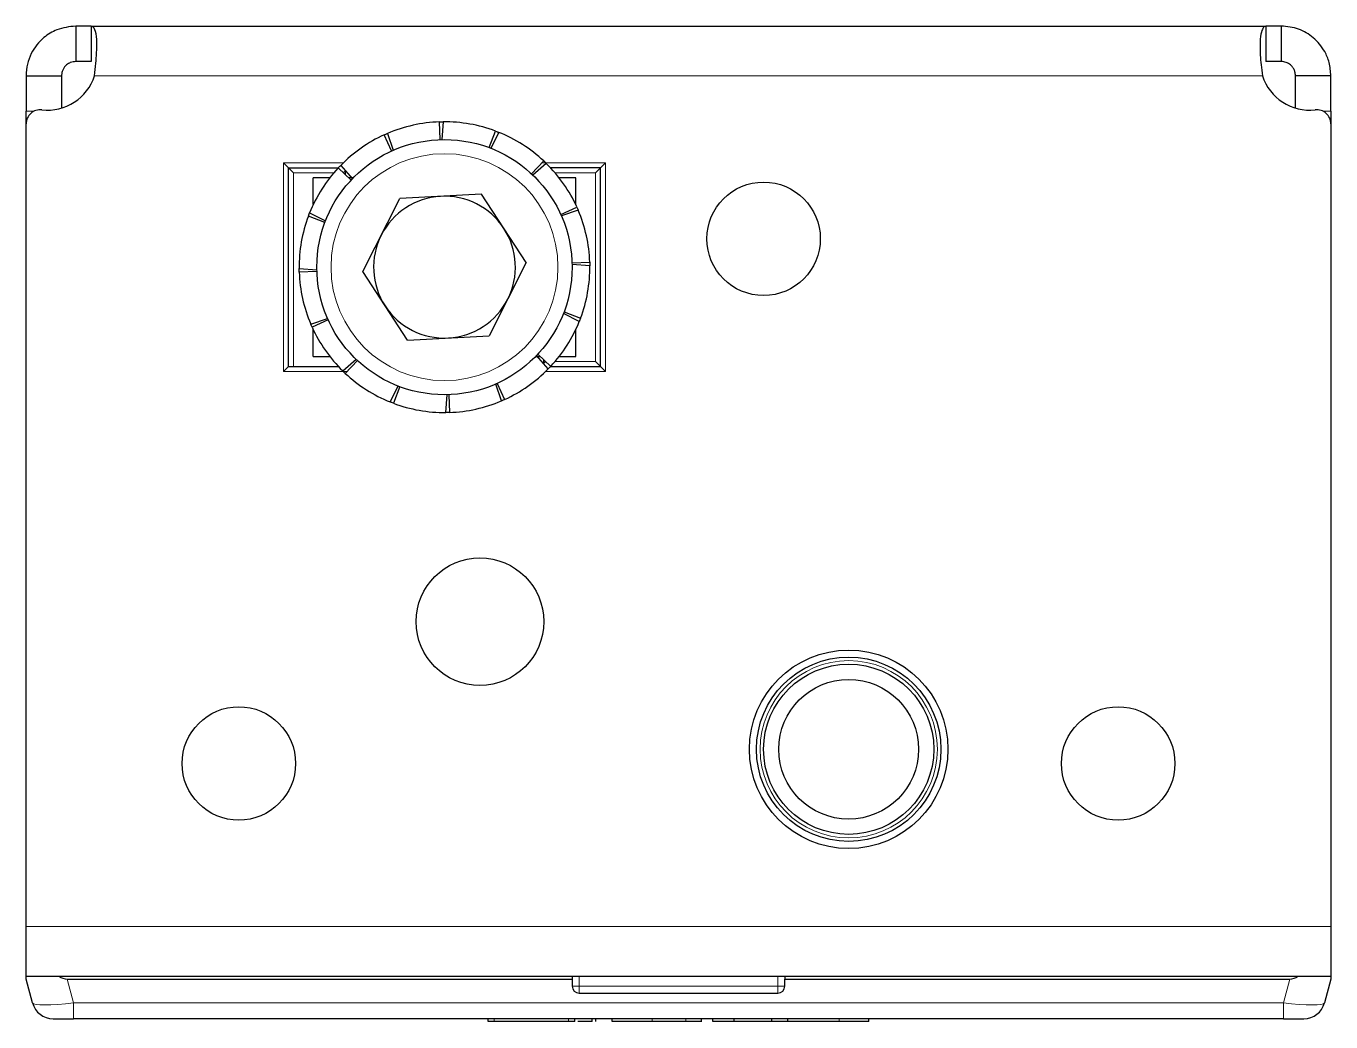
# Model space of a CAD drawing. Header units: millimetres. Extents: x 0 to 2052, y -357 to 593.
# Drawn here: x 571.4 to 663.4, y -356.9 to -286.7 of the extents above; entities that cross this region are included whole.
import ezdxf

# ---------------------------------------------------------------- set-up
doc = ezdxf.new("R2010")
doc.units = ezdxf.units.MM

msp = doc.modelspace()

# ---------------------------------------------------------------- linework, layer by layer
at = {"color": 7, "linetype": 'Continuous', "lineweight": 25}
for p, q in [((574.886, -286.713), (574.886, -289.213)), ((575.973, -286.713), (574.886, -286.713)), ((575.973, -286.713), (658.799, -286.713)), ((575.973, -286.713), (575.973, -289.213)), ((658.799, -286.713), (658.799, -289.213)), ((659.886, -286.713), (658.799, -286.713)), ((659.886, -286.713), (659.886, -289.213)), ((575.973, -289.213), (574.886, -289.213)), ((659.886, -289.213), (658.799, -289.213)), ((571.386, -290.213), (573.886, -290.213)), ((571.386, -290.213), (571.386, -292.716)), ((573.886, -290.213), (573.886, -292.496)), ((663.386, -290.213), (660.886, -290.213)), ((660.886, -292.496), (660.886, -290.213)), ((663.386, -292.716), (663.386, -290.213)), ((571.386, -293.614), (571.386, -292.716)), ((600.58, -294.718), (600.537, -293.469)), ((600.787, -293.464), (600.705, -294.715)), ((663.386, -292.716), (663.386, -293.614)), ((571.386, -350.213), (571.386, -293.614)), ((597.161, -295.52), (596.643, -294.382)), ((596.872, -294.282), (597.275, -295.469)), ((604.045, -295.286), (604.484, -294.115)), ((604.717, -294.206), (604.162, -295.331)), ((663.386, -293.614), (663.386, -350.213)), ((607.03, -297.136), (607.883, -296.223)), ((589.536, -296.363), (589.886, -296.713)), ((589.886, -310.713), (589.886, -296.713)), ((589.886, -296.713), (593.398, -296.713)), ((589.886, -296.713), (590.236, -297.063)), ((594.309, -297.569), (593.396, -296.716)), ((593.568, -296.536), (594.395, -297.478)), ((593.886, -296.963), (593.886, -297.174)), ((608.063, -296.395), (607.121, -297.223)), ((611.886, -296.713), (608.373, -296.713)), ((611.536, -297.063), (611.886, -296.713)), ((611.886, -296.713), (612.236, -296.363)), ((611.886, -310.713), (611.886, -296.713)), ((592.801, -297.413), (591.636, -297.413)), ((591.636, -299.297), (591.636, -297.413)), ((594.459, -297.413), (594.142, -297.413)), ((610.136, -297.413), (608.971, -297.413)), ((610.136, -299.297), (610.136, -297.413)), ((595.121, -304.03), (597.729, -298.879)), ((603.494, -298.562), (597.729, -298.879)), ((606.651, -303.396), (603.494, -298.562)), ((591.379, -299.882), (592.503, -300.437)), ((609.079, -299.988), (610.217, -299.471)), ((610.317, -299.699), (609.13, -300.103)), ((592.459, -300.554), (591.288, -300.115)), ((606.651, -303.396), (604.043, -308.547)), ((609.881, -303.407), (611.13, -303.364)), ((611.135, -303.614), (609.884, -303.532)), ((590.636, -303.812), (591.888, -303.894)), ((591.891, -304.019), (590.642, -304.062)), ((598.278, -308.864), (595.121, -304.03)), ((610.393, -307.544), (609.268, -306.989)), ((609.313, -306.872), (610.484, -307.311)), ((591.455, -307.727), (592.642, -307.324)), ((592.693, -307.438), (591.555, -307.956)), ((591.636, -310.013), (591.636, -308.129)), ((610.136, -310.013), (610.136, -308.129)), ((598.278, -308.864), (604.043, -308.547)), ((591.636, -310.013), (592.801, -310.013)), ((607.313, -310.013), (607.63, -310.013)), ((608.204, -310.89), (607.376, -309.948)), ((607.463, -309.857), (608.376, -310.71)), ((608.971, -310.013), (610.136, -310.013)), ((589.536, -311.063), (589.886, -310.713)), ((589.886, -310.713), (593.398, -310.713)), ((593.709, -311.031), (594.651, -310.204)), ((594.742, -310.29), (593.889, -311.203)), ((607.886, -310.463), (607.886, -310.252)), ((608.373, -310.713), (611.886, -310.713)), ((611.536, -310.363), (611.886, -310.713)), ((611.886, -310.713), (612.236, -311.063)), ((597.055, -313.22), (597.61, -312.096)), ((597.727, -312.14), (597.288, -313.311)), ((600.985, -313.963), (601.067, -312.711)), ((601.192, -312.708), (601.235, -313.957)), ((604.9, -313.144), (604.496, -311.957)), ((604.611, -311.906), (605.128, -313.044)), ((571.386, -353.713), (571.386, -350.213)), ((663.386, -350.213), (663.386, -353.713)), ((571.386, -353.913), (571.386, -353.713)), ((571.386, -353.713), (663.386, -353.713)), ((571.838, -355.601), (571.386, -353.913)), ((574.284, -353.913), (609.886, -353.913)), ((609.886, -353.713), (609.886, -353.913)), ((609.886, -353.913), (609.886, -354.413)), ((624.886, -353.713), (624.886, -353.913)), ((624.886, -354.413), (624.886, -353.913)), ((624.886, -353.913), (660.488, -353.913)), ((663.386, -353.913), (662.934, -355.601)), ((663.386, -353.713), (663.386, -353.913)), ((610.386, -354.913), (624.386, -354.913)), ((573.287, -356.713), (574.736, -356.713)), ((660.036, -356.713), (574.736, -356.713)), ((603.958, -356.913), (603.958, -356.713)), ((609.638, -356.913), (604.393, -356.913)), ((610.072, -356.913), (610.072, -356.713)), ((611.309, -356.913), (611.309, -356.713)), ((611.561, -356.913), (611.561, -356.713)), ((612.704, -356.913), (612.704, -356.713)), ((615.532, -356.913), (612.704, -356.913)), ((619, -356.938), (619, -356.713)), ((619.812, -356.913), (619.812, -356.713)), ((621.3, -356.913), (619.812, -356.913)), ((621.3, -356.913), (621.3, -356.713)), ((623.967, -356.913), (621.3, -356.913)), ((623.967, -356.913), (623.967, -356.713)), ((625.099, -356.913), (623.967, -356.913)), ((625.099, -356.913), (625.099, -356.713)), ((625.158, -356.913), (625.099, -356.913)), ((630.813, -356.913), (630.813, -356.713)), ((660.036, -356.713), (661.485, -356.713))]:
    msp.add_line(p, q, dxfattribs=at)
at = {"color": 8, "linetype": 'Continuous', "lineweight": 18}
for p, q in [((576.218, -290.213), (658.554, -290.213)), ((571.386, -292.716), (571.945, -292.716)), ((662.827, -292.716), (663.386, -292.716)), ((589.536, -296.363), (593.742, -296.363)), ((589.536, -311.063), (589.536, -296.363)), ((593.086, -297.063), (590.236, -297.063)), ((590.236, -297.063), (590.236, -310.713)), ((607.752, -296.363), (612.236, -296.363)), ((611.536, -297.063), (608.686, -297.063)), ((611.536, -310.363), (611.536, -297.063)), ((612.236, -296.363), (612.236, -311.063)), ((608.686, -310.363), (611.536, -310.363)), ((594.02, -311.063), (589.536, -311.063)), ((612.236, -311.063), (608.03, -311.063)), ((571.386, -350.213), (663.386, -350.213)), ((574.284, -353.913), (574.736, -355.601)), ((610.386, -353.713), (610.386, -354.413)), ((624.386, -354.413), (624.386, -353.713)), ((660.036, -355.601), (660.488, -353.913)), ((610.386, -354.413), (609.886, -354.413)), ((610.386, -354.413), (610.386, -354.913)), ((610.386, -354.413), (624.386, -354.413)), ((624.386, -354.413), (624.386, -354.913)), ((624.386, -354.413), (624.886, -354.413)), ((574.736, -355.601), (660.036, -355.601)), ((574.736, -355.601), (574.736, -356.713)), ((660.036, -356.713), (660.036, -355.601)), ((604.393, -356.913), (604.393, -356.713)), ((609.638, -356.913), (609.638, -356.713)), ((615.532, -356.913), (615.532, -356.713)), ((617.894, -356.913), (617.894, -356.713)), ((628.703, -356.913), (628.703, -356.713))]:
    msp.add_line(p, q, dxfattribs=at)
at = {"color": 7, "linetype": 'Continuous', "lineweight": 25}
for centre, radius in [((600.886, -303.713), 9), ((623.386, -301.713), 4), ((603.386, -328.713), 4.5), ((629.386, -337.713), 7), ((629.386, -337.713), 6.5), ((629.386, -337.713), 6), ((629.386, -337.713), 4.925), ((586.386, -338.713), 4), ((648.386, -338.713), 4)]:
    msp.add_circle(centre, radius, dxfattribs=at)
at = {"color": 8, "linetype": 'Continuous', "lineweight": 18}
for centre, radius in [((600.886, -303.713), 8), ((629.386, -337.713), 6.25)]:
    msp.add_circle(centre, radius, dxfattribs=at)
at = {"color": 7, "linetype": 'Continuous', "lineweight": 25}
for centre, radius, start, end in [((572.886, -289.142), 3.5, 263.62063, 342.17471), ((661.886, -289.142), 3.5, 197.82529, 276.37937), ((572.386, -293.614), 1, 83.62063, 180), ((600.886, -303.713), 10.25, 91.95052, 113.05461), ((600.886, -303.713), 10.25, 69.45052, 90.55461), ((662.386, -293.614), 1, 360, 96.37937), ((600.886, -303.713), 10.25, 114.45052, 135.55461), ((600.886, -303.713), 10.25, 46.95052, 68.05461), ((600.886, -303.713), 10.25, 136.95052, 158.05461), ((600.886, -303.713), 10.25, 24.45052, 45.55461), ((600.886, -303.713), 5, 93.14553, 153.14553), ((600.886, -303.713), 5, 33.14553, 93.14553), ((600.886, -303.713), 10.25, 1.95052, 23.05461), ((600.886, -303.713), 10.25, 159.45052, 180.55461), ((600.886, -303.713), 5, 153.14553, 213.14553), ((600.886, -303.713), 5, 333.14553, 33.14553), ((600.886, -303.713), 10.25, 181.95052, 203.05461), ((600.886, -303.713), 10.25, 339.45052, 0.55461), ((600.886, -303.713), 5, 273.14553, 333.14553), ((600.886, -303.713), 5, 213.14553, 273.14553), ((600.886, -303.713), 10.25, 204.45052, 225.55461), ((600.886, -303.713), 10.25, 316.95052, 338.05461), ((600.886, -303.713), 10.25, 294.45052, 315.55461), ((600.886, -303.713), 10.25, 226.95052, 248.05461), ((600.886, -303.713), 10.25, 249.45052, 270.55461), ((600.886, -303.713), 10.25, 271.95052, 293.05461), ((610.386, -354.413), 0.5, 180, 270), ((624.386, -354.413), 0.5, 270, 0), ((573.287, -355.213), 1.5, 195, 270), ((661.485, -355.213), 1.5, 270, 345)]:
    msp.add_arc(centre, radius, start, end, dxfattribs=at)
for centre, major_axis, start_param, end_param in [((571.386, -342.322), (3.099, -11.565), 6.030113, 6.216148), ((663.386, -342.322), (-3.099, -11.565), 0.067037, 0.253072)]:
    msp.add_ellipse(centre, major_axis=major_axis, ratio=0.250563, start_param=start_param, end_param=end_param, dxfattribs=at)
at = {"color": 8, "linetype": 'Continuous', "lineweight": 18}
for centre, major_axis, start_param, end_param in [((574.84, -355.213), (3.003, 0.382), 3.158333, 4.662092), ((659.932, -355.213), (3.003, -0.382), 4.762686, 6.266445)]:
    msp.add_ellipse(centre, major_axis=major_axis, ratio=0.123038, start_param=start_param, end_param=end_param, dxfattribs=at)
at = {"color": 7, "linetype": 'Continuous', "lineweight": 25}
for points, knots in [([(574.886, -286.713), (574.43, -286.764), (573.625, -286.853), (572.714, -287.423), (572.123, -288.022), (571.723, -288.654), (571.442, -289.399), (571.405, -289.937), (571.386, -290.213)], [0, 0, 0, 0, 0.254149, 0.448213, 0.574908, 0.708872, 0.850468, 1, 1, 1, 1]), ([(576.218, -290.213), (576.248, -289.919), (576.305, -289.366), (576.373, -288.465), (576.396, -287.582), (576.258, -286.857), (576.07, -286.762), (575.973, -286.713)], [0, 0, 0, 0, 0.16069, 0.3013121, 0.5219513, 0.7535732, 1, 1, 1, 1]), ([(658.799, -286.713), (658.746, -286.73), (658.646, -286.761), (658.499, -287.045), (658.398, -287.507), (658.382, -288.135), (658.401, -288.751), (658.456, -289.456), (658.521, -289.957), (658.554, -290.213)], [0, 0, 0, 0, 0.144067, 0.271276, 0.474907, 0.597997, 0.726338, 0.860245, 1, 1, 1, 1]), ([(663.386, -290.213), (663.361, -289.897), (663.315, -289.307), (662.915, -288.361), (662.203, -287.495), (661.105, -286.837), (660.3, -286.755), (659.886, -286.713)], [0, 0, 0, 0, 0.17084, 0.319217, 0.548103, 0.767822, 1, 1, 1, 1]), ([(574.886, -289.213), (574.759, -289.226), (574.546, -289.247), (574.277, -289.406), (574.099, -289.584), (573.982, -289.767), (573.901, -289.983), (573.891, -290.135), (573.886, -290.213)], [0, 0, 0, 0, 0.296302, 0.497469, 0.615497, 0.73607, 0.863114, 1, 1, 1, 1]), ([(660.886, -290.213), (660.879, -290.123), (660.866, -289.955), (660.773, -289.735), (660.657, -289.568), (660.527, -289.439), (660.387, -289.342), (660.163, -289.236), (660, -289.223), (659.886, -289.213)], [0, 0, 0, 0, 0.154359, 0.287283, 0.400435, 0.496544, 0.604314, 0.723151, 1, 1, 1, 1]), ([(600.537, -293.469), (600.579, -293.468), (600.641, -293.466), (600.724, -293.464), (600.766, -293.464), (600.787, -293.464)], [0, 0, 0, 0, 0.499981, 0.749988, 1, 1, 1, 1]), ([(596.643, -294.382), (596.681, -294.365), (596.738, -294.34), (596.815, -294.306), (596.853, -294.29), (596.872, -294.282)], [0, 0, 0, 0, 0.4999808, 0.7499881, 1, 1, 1, 1]), ([(604.484, -294.115), (604.523, -294.13), (604.581, -294.152), (604.659, -294.183), (604.697, -294.198), (604.717, -294.206)], [0, 0, 0, 0, 0.499981, 0.749988, 1, 1, 1, 1]), ([(607.883, -296.223), (607.913, -296.251), (607.959, -296.294), (608.019, -296.352), (608.048, -296.381), (608.063, -296.395)], [0, 0, 0, 0, 0.499981, 0.749988, 1, 1, 1, 1]), ([(593.396, -296.716), (593.424, -296.686), (593.467, -296.64), (593.525, -296.58), (593.554, -296.551), (593.568, -296.536)], [0, 0, 0, 0, 0.4999808, 0.7499881, 1, 1, 1, 1]), ([(591.288, -300.115), (591.303, -300.076), (591.325, -300.018), (591.355, -299.94), (591.371, -299.902), (591.379, -299.882)], [0, 0, 0, 0, 0.4999808, 0.7499881, 1, 1, 1, 1]), ([(610.217, -299.471), (610.234, -299.509), (610.259, -299.565), (610.293, -299.642), (610.309, -299.68), (610.317, -299.699)], [0, 0, 0, 0, 0.499981, 0.749988, 1, 1, 1, 1]), ([(611.13, -303.364), (611.131, -303.406), (611.133, -303.468), (611.135, -303.551), (611.135, -303.593), (611.135, -303.614)], [0, 0, 0, 0, 0.499981, 0.749988, 1, 1, 1, 1]), ([(590.642, -304.062), (590.641, -304.02), (590.639, -303.958), (590.637, -303.875), (590.637, -303.833), (590.636, -303.812)], [0, 0, 0, 0, 0.499981, 0.749988, 1, 1, 1, 1]), ([(591.555, -307.956), (591.538, -307.918), (591.512, -307.861), (591.479, -307.784), (591.463, -307.746), (591.455, -307.727)], [0, 0, 0, 0, 0.499981, 0.749988, 1, 1, 1, 1]), ([(610.484, -307.311), (610.469, -307.35), (610.447, -307.408), (610.416, -307.486), (610.401, -307.524), (610.393, -307.544)], [0, 0, 0, 0, 0.499981, 0.749988, 1, 1, 1, 1]), ([(608.376, -310.71), (608.348, -310.74), (608.305, -310.786), (608.247, -310.846), (608.218, -310.876), (608.204, -310.89)], [0, 0, 0, 0, 0.4999808, 0.7499881, 1, 1, 1, 1]), ([(593.889, -311.203), (593.859, -311.175), (593.813, -311.132), (593.753, -311.074), (593.723, -311.045), (593.709, -311.031)], [0, 0, 0, 0, 0.499981, 0.749988, 1, 1, 1, 1]), ([(597.288, -313.311), (597.249, -313.296), (597.191, -313.274), (597.113, -313.244), (597.075, -313.228), (597.055, -313.22)], [0, 0, 0, 0, 0.499981, 0.749988, 1, 1, 1, 1]), ([(605.128, -313.044), (605.091, -313.061), (605.034, -313.087), (604.957, -313.12), (604.919, -313.136), (604.9, -313.144)], [0, 0, 0, 0, 0.499981, 0.749988, 1, 1, 1, 1]), ([(601.235, -313.957), (601.193, -313.958), (601.131, -313.96), (601.048, -313.962), (601.006, -313.962), (600.985, -313.963)], [0, 0, 0, 0, 0.499981, 0.749988, 1, 1, 1, 1]), ([(604.393, -356.913), (604.328, -356.913), (604.201, -356.913), (604.06, -356.913), (603.974, -356.913), (603.964, -356.913), (603.958, -356.913)], [0, 0, 0, 0, 0.281303, 0.555629, 0.773878, 1, 1, 1, 1]), ([(610.072, -356.913), (610.063, -356.913), (610.047, -356.913), (609.931, -356.913), (609.789, -356.913), (609.689, -356.913), (609.638, -356.913)], [0, 0, 0, 0, 0.285248, 0.560563, 0.777151, 1, 1, 1, 1]), ([(611.309, -356.913), (611.257, -356.913), (611.147, -356.913), (610.847, -356.913), (610.563, -356.913), (610.358, -356.913), (610.293, -356.913)], [0, 0, 0, 0, 0.255277, 0.538303, 0.854078, 1, 1, 1, 1]), ([(611.132, -356.913), (611.018, -356.913), (610.774, -356.913), (610.47, -356.913), (610.294, -356.913), (610.293, -356.913)], [0, 0, 0, 0, 0.466249, 0.997338, 1, 1, 1, 1]), ([(617.894, -356.913), (617.735, -356.913), (617.376, -356.913), (616.577, -356.913), (615.944, -356.913), (615.532, -356.913)], [0, 0, 0, 0, 0.216742, 0.489643, 1, 1, 1, 1]), ([(618.983, -356.913), (618.988, -356.913), (619.016, -356.913), (618.859, -356.913), (618.491, -356.913), (618.104, -356.913), (617.894, -356.913)], [0, 0, 0, 0, 0.061615, 0.333035, 0.637399, 1, 1, 1, 1]), ([(628.703, -356.913), (628.202, -356.913), (627.267, -356.913), (626.074, -356.913), (625.349, -356.913), (625.168, -356.913), (625.158, -356.913)], [0, 0, 0, 0, 0.381983, 0.713352, 0.984017, 1, 1, 1, 1]), ([(630.813, -356.913), (630.444, -356.913), (629.755, -356.913), (629.036, -356.913), (628.703, -356.913)], [0, 0, 0, 0, 0.5368, 1, 1, 1, 1])]:
    msp.add_open_spline(points, degree=3, knots=knots, dxfattribs=at)
at = {"color": 8, "linetype": 'Continuous', "lineweight": 18}
for points, knots in [([(593.73, -297.029), (593.746, -297.024), (593.783, -297.011), (593.827, -296.991), (593.862, -296.975), (593.882, -296.965), (593.885, -296.964), (593.886, -296.963)], [0, 0, 0, 0, 0.166986, 0.400819, 0.616896, 0.816203, 1, 1, 1, 1]), ([(607.886, -310.463), (607.887, -310.462), (607.889, -310.461), (607.91, -310.451), (607.945, -310.436), (607.989, -310.415), (608.026, -310.402), (608.041, -310.397)], [0, 0, 0, 0, 0.183797, 0.383104, 0.599181, 0.833014, 1, 1, 1, 1])]:
    msp.add_open_spline(points, degree=3, knots=knots, dxfattribs=at)

doc.saveas('drawing.dxf')
